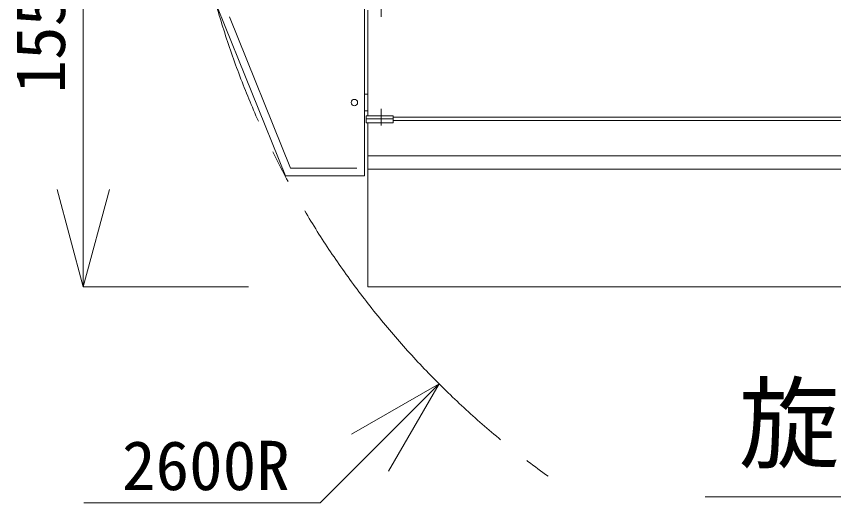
# Model space of a CAD drawing. Units: millimetres, scale not verified. Extents: x -19862 to 20428, y -14084 to 14197.
# Drawn here: x -9437 to -7008, y -3438 to -1991 of the extents above; entities that cross this region are included whole.
import ezdxf
from ezdxf.enums import TextEntityAlignment as Align

# ---------------------------------------------------------------- set-up
doc = ezdxf.new("R2010")
doc.units = ezdxf.units.MM
doc.header["$LTSCALE"] = 100
doc.linetypes.add('CHAIN2', pattern=[12, 9, -1, 1, -1])
for name, color, linetype, lineweight in [('2-0', 7, 'Continuous', 18), ('2-1', 5, 'Continuous', 9), ('2-2', 7, 'Continuous', 18)]:
    doc.layers.add(name, color=color, linetype=linetype, lineweight=lineweight)
doc.styles.add('ＭＳ ゴシック', font='')
doc.styles.get('ＭＳ ゴシック').set_extended_font_data('MS Gothic')

msp = doc.modelspace()

# ---------------------------------------------------------------- linework, layer by layer
at = {"layer": '2-0'}
for p, q in [((-8352.5, -1992.4), (-8352.5, -1940.4)), ((-8837.5, -1969.4), (-8637.5, -2465.4)), ((-8402.5, -2465.4), (-8402.5, -1969.4)), ((-8392.5, -2286.4), (-8392.5, -1972.4)), ((-8402.5, -2222.4), (-8392.5, -2222.4)), ((-8402.5, -2272.4), (-8392.5, -2272.4)), ((-8352.5, -2315.4), (-8352.5, -2266.4)), ((-8397.5, -2286.4), (-8317.5, -2286.4)), ((-8397.5, -2295.4), (-8397.5, -2286.4)), ((-8397.5, -2295.4), (-8317.5, -2295.4)), ((-8317.5, -2295.4), (-8397.5, -2295.4)), ((-8397.5, -2307.4), (-8397.5, -2295.4)), ((-8317.5, -2307.4), (-8397.5, -2307.4)), ((-8392.5, -2795.4), (-8392.5, -2307.4)), ((-8317.5, -2295.4), (-8317.5, -2286.4)), ((-8317.5, -2290.4), (-6867.5, -2290.4)), ((-8317.5, -2307.4), (-8317.5, -2295.4)), ((-8317.5, -2300.4), (-6867.5, -2300.4)), ((-8392.5, -2405.4), (-6792.5, -2405.4)), ((-8392.5, -2445.4), (-6792.5, -2445.4)), ((-8637.5, -2465.4), (-8402.5, -2465.4)), ((-8392.5, -2795.4), (-6792.5, -2795.4))]:
    msp.add_line(p, q, dxfattribs=at)
msp.add_lwpolyline([(-8803.4, -1992.4), (-8622, -2442.4), (-8425.5, -2442.4)], dxfattribs=at)
msp.add_circle((-8432.5, -2247.4), 9.5, dxfattribs=at)
at = {"layer": '2-1', "color": 2}
for p, q in [((-9238.4, -2795.4), (-9238.4, -1245.4)), ((-8181, -3083.9), (-8534.5, -3437.5)), ((-8181, -3083.9), (-8440.8, -3233.9)), ((-8181, -3083.9), (-8331, -3343.7)), ((-9236.4, -3437.5), (-8534.5, -3437.5))]:
    msp.add_line(p, q, dxfattribs=at)
at = {"layer": '2-1'}
for q in [(-9316, -2505.7), (-9160.7, -2505.7)]:
    msp.add_line((-9238.4, -2795.4), q, dxfattribs=at)
at = {"layer": '2-1', "color": 4}
msp.add_line((-9238.4, -2795.4), (-8747.4, -2795.4), dxfattribs=at)
at = {"layer": '2-1', "color": 7, "linetype": 'CHAIN2', "lineweight": 18}
msp.add_arc((-6342.5, -1245.4), 2600, 131.2829, 234.3719, dxfattribs=at)
at = {"layer": '2-2'}
msp.add_line((-7390.3, -3420.3), (-5325.7, -3420.3), dxfattribs=at)

# ---------------------------------------------------------------- texts
at = {"layer": '2-1', "color": 7, "style": 'ＭＳ ゴシック'}
msp.add_text('1550', height=146.6, rotation=90, dxfattribs=at).set_placement((-9248.4, -2220.4), align=Align.BOTTOM_LEFT)
msp.add_text('2600R', height=146.6, dxfattribs=at).set_placement((-9123.2, -3444.1), align=Align.BOTTOM_LEFT)
at = {"layer": '2-2', "style": 'ＭＳ ゴシック'}
msp.add_text('旋回ﾌﾚｰﾑ平面', height=219.9, dxfattribs=at).set_placement((-7290.3, -3377.7), align=Align.BOTTOM_LEFT)

doc.saveas('drawing.dxf')
